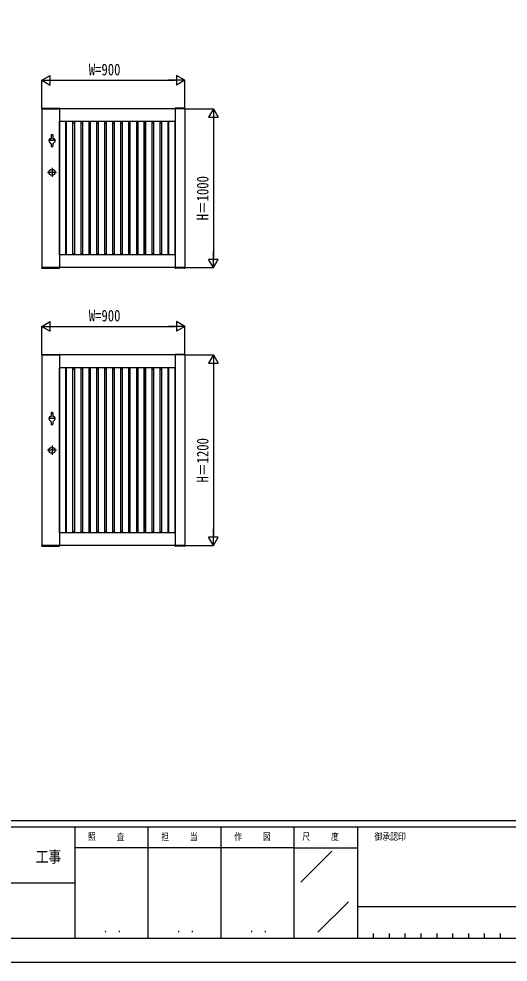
# Model space of a CAD drawing. Units: millimetres, scale not verified. Extents: x -8410 to 8410, y -5940 to 5940.
# Drawn here: x 2238 to 5320, y -5940 to 0 of the extents above; entities that cross this region are included whole.
import ezdxf
from ezdxf.enums import TextEntityAlignment as Align

# ---------------------------------------------------------------- set-up
doc = ezdxf.new("R2010")
doc.units = ezdxf.units.MM
doc.header["$LTSCALE"] = 30
for name, color, linetype in [('0-2_YKK_A1', 4, 'Continuous'), ('0-3_YKK_D', 6, 'Continuous'), ('0-4_YKK_ZWAK', 7, 'Continuous')]:
    doc.layers.add(name, color=color, linetype=linetype)
doc.styles.add('ＭＳ ゴシック', font='')
doc.styles.get('ＭＳ ゴシック').set_extended_font_data('MS Gothic')

msp = doc.modelspace()

# ---------------------------------------------------------------- linework, layer by layer
at = {"layer": '0-2_YKK_A1'}
for p, q in [((2382.56, -563.99), (2382.43, -566.54)), ((2382.43, -566.54), (2493.43, -566.54)), ((2382.93, -566.54), (2382.93, -1566.54)), ((3282.93, -566.54), (2382.93, -566.54)), ((2383.56, -563.04), (2492.29, -563.04)), ((2492.93, -566.54), (2492.93, -1566.54)), ((2493.29, -563.99), (2493.43, -566.54)), ((3222.56, -563.99), (3222.43, -566.54)), ((3283.43, -566.54), (3222.43, -566.54)), ((3222.93, -566.54), (3222.93, -1566.54)), ((3282.29, -563.04), (3223.56, -563.04)), ((3282.93, -566.54), (3282.93, -1566.54)), ((3283.29, -563.99), (3283.43, -566.54)), ((3222.93, -646.54), (2492.93, -646.54)), ((2493.73, -1486.54), (2493.73, -646.54)), ((2533.73, -1486.54), (2533.73, -646.54)), ((2537.93, -1486.54), (2537.93, -646.54)), ((2577.93, -1486.54), (2577.93, -646.54)), ((2587.93, -646.54), (2587.93, -1486.54)), ((2627.93, -646.54), (2627.93, -1486.54)), ((2637.93, -646.54), (2637.93, -1486.54)), ((2677.93, -646.54), (2677.93, -1486.54)), ((2687.93, -646.54), (2687.93, -1486.54)), ((2727.93, -646.54), (2727.93, -1486.54)), ((2737.93, -646.54), (2737.93, -1486.54)), ((2777.93, -646.54), (2777.93, -1486.54)), ((2787.93, -646.54), (2787.93, -1486.54)), ((2827.93, -646.54), (2827.93, -1486.54)), ((2837.93, -646.54), (2837.93, -1486.54)), ((2877.93, -646.54), (2877.93, -1486.54)), ((2887.93, -646.54), (2887.93, -1486.54)), ((2927.93, -646.54), (2927.93, -1486.54)), ((2937.93, -646.54), (2937.93, -1486.54)), ((2977.93, -646.54), (2977.93, -1486.54)), ((2987.93, -646.54), (2987.93, -1486.54)), ((2987.93, -1486.54), (2987.93, -646.54)), ((3027.93, -646.54), (3027.93, -1486.54)), ((3027.93, -1486.54), (3027.93, -646.54)), ((3037.93, -1486.54), (3037.93, -646.54)), ((3077.93, -1486.54), (3077.93, -646.54)), ((3087.93, -1486.54), (3087.93, -646.54)), ((3127.93, -1486.54), (3127.93, -646.54)), ((3137.93, -1486.54), (3137.93, -646.54)), ((3177.93, -1486.54), (3177.93, -646.54)), ((3182.13, -1486.54), (3182.13, -646.54)), ((3222.13, -1486.54), (3222.13, -646.54)), ((2492.93, -655.64), (2493.73, -655.64)), ((2533.73, -655.64), (2537.93, -655.64)), ((2577.93, -655.64), (2587.93, -655.64)), ((2627.93, -655.64), (2637.93, -655.64)), ((2677.93, -655.64), (2687.93, -655.64)), ((2727.93, -655.64), (2737.93, -655.64)), ((2777.93, -655.64), (2787.93, -655.64)), ((2827.93, -655.64), (2837.93, -655.64)), ((2877.93, -655.64), (2887.93, -655.64)), ((2927.93, -655.64), (2937.93, -655.64)), ((2977.93, -655.64), (2987.93, -655.64)), ((3027.93, -655.64), (3037.93, -655.64)), ((3077.93, -655.64), (3087.93, -655.64)), ((3127.93, -655.64), (3137.93, -655.64)), ((3177.93, -655.64), (3182.13, -655.64)), ((3222.13, -655.64), (3222.93, -655.64)), ((2468.93, -766.54), (2424.92, -766.54)), ((2429.43, -759.54), (2429.43, -773.54)), ((2434.43, -754.54), (2441.68, -754.54)), ((2441.68, -731.04), (2441.68, -754.54)), ((2443.68, -729.04), (2450.18, -729.04)), ((2452.18, -731.04), (2452.18, -754.54)), ((2452.18, -754.54), (2459.43, -754.54)), ((2464.43, -759.54), (2464.43, -773.54)), ((2441.68, -787.38), (2441.68, -802.04)), ((2443.68, -804.04), (2450.18, -804.04)), ((2452.18, -787.38), (2452.18, -802.04)), ((2446.93, -937.54), (2446.93, -995.54)), ((2475.93, -966.54), (2417.93, -966.54)), ((2492.93, -1478.04), (2493.73, -1478.04)), ((2533.73, -1478.04), (2537.93, -1478.04)), ((2577.93, -1478.04), (2587.93, -1478.04)), ((2627.93, -1478.04), (2637.93, -1478.04)), ((2677.93, -1478.04), (2687.93, -1478.04)), ((2727.93, -1478.04), (2737.93, -1478.04)), ((2777.93, -1478.04), (2787.93, -1478.04)), ((2827.93, -1478.04), (2837.93, -1478.04)), ((2877.93, -1478.04), (2887.93, -1478.04)), ((2927.93, -1478.04), (2937.93, -1478.04)), ((2977.93, -1478.04), (2987.93, -1478.04)), ((3027.93, -1478.04), (3037.93, -1478.04)), ((3077.93, -1478.04), (3087.93, -1478.04)), ((3127.93, -1478.04), (3137.93, -1478.04)), ((3177.93, -1478.04), (3182.13, -1478.04)), ((3222.13, -1478.04), (3222.93, -1478.04)), ((3222.93, -1486.54), (2492.93, -1486.54)), ((2382.43, -1566.54), (2493.43, -1566.54)), ((2382.56, -1569.09), (2382.43, -1566.54)), ((3282.93, -1566.54), (2382.93, -1566.54)), ((2383.56, -1570.04), (2492.29, -1570.04)), ((2493.29, -1569.09), (2493.43, -1566.54)), ((3283.43, -1566.54), (3222.43, -1566.54)), ((3222.56, -1569.09), (3222.43, -1566.54)), ((3282.29, -1570.04), (3223.56, -1570.04)), ((3283.29, -1569.09), (3283.43, -1566.54)), ((2382.56, -2113.99), (2382.43, -2116.54)), ((2382.43, -2116.54), (2493.43, -2116.54)), ((2382.93, -2116.54), (2382.93, -3316.54)), ((3282.93, -2116.54), (2382.93, -2116.54)), ((2383.56, -2113.04), (2492.29, -2113.04)), ((2492.93, -2116.54), (2492.93, -3316.54)), ((2493.29, -2113.99), (2493.43, -2116.54)), ((3222.56, -2113.99), (3222.43, -2116.54)), ((3283.43, -2116.54), (3222.43, -2116.54)), ((3222.93, -2116.54), (3222.93, -3316.54)), ((3282.29, -2113.04), (3223.56, -2113.04)), ((3282.93, -2116.54), (3282.93, -3316.54)), ((3283.29, -2113.99), (3283.43, -2116.54)), ((3222.93, -2196.54), (2492.93, -2196.54)), ((2493.73, -3236.54), (2493.73, -2196.54)), ((2533.73, -3236.54), (2533.73, -2196.54)), ((2537.93, -3236.54), (2537.93, -2196.54)), ((2577.93, -3236.54), (2577.93, -2196.54)), ((2587.93, -2196.54), (2587.93, -3236.54)), ((2627.93, -2196.54), (2627.93, -3236.54)), ((2637.93, -2196.54), (2637.93, -3236.54)), ((2677.93, -2196.54), (2677.93, -3236.54)), ((2687.93, -2196.54), (2687.93, -3236.54)), ((2727.93, -2196.54), (2727.93, -3236.54)), ((2737.93, -2196.54), (2737.93, -3236.54)), ((2777.93, -2196.54), (2777.93, -3236.54)), ((2787.93, -2196.54), (2787.93, -3236.54)), ((2827.93, -2196.54), (2827.93, -3236.54)), ((2837.93, -2196.54), (2837.93, -3236.54)), ((2877.93, -2196.54), (2877.93, -3236.54)), ((2887.93, -2196.54), (2887.93, -3236.54)), ((2927.93, -2196.54), (2927.93, -3236.54)), ((2937.93, -2196.54), (2937.93, -3236.54)), ((2977.93, -2196.54), (2977.93, -3236.54)), ((2987.93, -2196.54), (2987.93, -3236.54)), ((2987.93, -3236.54), (2987.93, -2196.54)), ((3027.93, -2196.54), (3027.93, -3236.54)), ((3027.93, -3236.54), (3027.93, -2196.54)), ((3037.93, -3236.54), (3037.93, -2196.54)), ((3077.93, -3236.54), (3077.93, -2196.54)), ((3087.93, -3236.54), (3087.93, -2196.54)), ((3127.93, -3236.54), (3127.93, -2196.54)), ((3137.93, -3236.54), (3137.93, -2196.54)), ((3177.93, -3236.54), (3177.93, -2196.54)), ((3182.13, -3236.54), (3182.13, -2196.54)), ((3222.13, -3236.54), (3222.13, -2196.54)), ((2492.93, -2205.64), (2493.73, -2205.64)), ((2533.73, -2205.64), (2537.93, -2205.64)), ((2577.93, -2205.64), (2587.93, -2205.64)), ((2627.93, -2205.64), (2637.93, -2205.64)), ((2677.93, -2205.64), (2687.93, -2205.64)), ((2727.93, -2205.64), (2737.93, -2205.64)), ((2777.93, -2205.64), (2787.93, -2205.64)), ((2827.93, -2205.64), (2837.93, -2205.64)), ((2877.93, -2205.64), (2887.93, -2205.64)), ((2927.93, -2205.64), (2937.93, -2205.64)), ((2977.93, -2205.64), (2987.93, -2205.64)), ((3027.93, -2205.64), (3037.93, -2205.64)), ((3077.93, -2205.64), (3087.93, -2205.64)), ((3127.93, -2205.64), (3137.93, -2205.64)), ((3177.93, -2205.64), (3182.13, -2205.64)), ((3222.13, -2205.64), (3222.93, -2205.64)), ((2441.68, -2481.04), (2441.68, -2504.54)), ((2443.68, -2479.04), (2450.18, -2479.04)), ((2452.18, -2481.04), (2452.18, -2504.54)), ((2468.93, -2516.54), (2424.92, -2516.54)), ((2429.43, -2509.54), (2429.43, -2523.54)), ((2434.43, -2504.54), (2441.68, -2504.54)), ((2441.68, -2537.38), (2441.68, -2552.04)), ((2443.68, -2554.04), (2450.18, -2554.04)), ((2452.18, -2504.54), (2459.43, -2504.54)), ((2452.18, -2537.38), (2452.18, -2552.04)), ((2464.43, -2509.54), (2464.43, -2523.54)), ((2475.93, -2716.54), (2417.93, -2716.54)), ((2446.93, -2687.54), (2446.93, -2745.54)), ((2492.93, -3228.04), (2493.73, -3228.04)), ((3222.93, -3236.54), (2492.93, -3236.54)), ((2533.73, -3228.04), (2537.93, -3228.04)), ((2577.93, -3228.04), (2587.93, -3228.04)), ((2627.93, -3228.04), (2637.93, -3228.04)), ((2677.93, -3228.04), (2687.93, -3228.04)), ((2727.93, -3228.04), (2737.93, -3228.04)), ((2777.93, -3228.04), (2787.93, -3228.04)), ((2827.93, -3228.04), (2837.93, -3228.04)), ((2877.93, -3228.04), (2887.93, -3228.04)), ((2927.93, -3228.04), (2937.93, -3228.04)), ((2977.93, -3228.04), (2987.93, -3228.04)), ((3027.93, -3228.04), (3037.93, -3228.04)), ((3077.93, -3228.04), (3087.93, -3228.04)), ((3127.93, -3228.04), (3137.93, -3228.04)), ((3177.93, -3228.04), (3182.13, -3228.04)), ((3222.13, -3228.04), (3222.93, -3228.04)), ((2382.43, -3316.54), (2493.43, -3316.54)), ((2382.56, -3319.09), (2382.43, -3316.54)), ((3282.93, -3316.54), (2382.93, -3316.54)), ((2383.56, -3320.04), (2492.29, -3320.04)), ((2493.29, -3319.09), (2493.43, -3316.54)), ((3283.43, -3316.54), (3222.43, -3316.54)), ((3222.56, -3319.09), (3222.43, -3316.54)), ((3282.29, -3320.04), (3223.56, -3320.04)), ((3283.29, -3319.09), (3283.43, -3316.54))]:
    msp.add_line(p, q, dxfattribs=at)
for centre in [(2446.93, -966.54), (2446.93, -2716.54)]:
    msp.add_circle(centre, 19, dxfattribs=at)
for centre, radius, start, end in [((2383.56, -564.04), 1, 90, 177), ((2492.29, -564.04), 1, 3, 90), ((3223.56, -564.04), 1, 90, 177), ((3282.29, -564.04), 1, 3, 90), ((2434.43, -759.54), 5, 90, 180), ((2443.68, -731.04), 2, 90, 180), ((2450.18, -731.04), 2, 0, 90), ((2459.43, -759.54), 5, 0, 90), ((2434.43, -773.54), 5, 180, 270), ((2446.93, -776.1), 12.5, 191.55262, 245.16541), ((2443.68, -802.04), 2, 180, 270), ((2450.18, -802.04), 2, 270, 0), ((2446.93, -776.04), 12.5, 294.83459, 348.44738), ((2446.93, -776.1), 12.5, 294.83459, 348.44738), ((2459.43, -773.54), 5, 270, 0), ((2383.56, -1569.04), 1, 183, 270), ((2492.29, -1569.04), 1, 270, 357), ((3223.56, -1569.04), 1, 183, 270), ((3282.29, -1569.04), 1, 270, 357), ((2383.56, -2114.04), 1, 90, 177), ((2492.29, -2114.04), 1, 3, 90), ((3223.56, -2114.04), 1, 90, 177), ((3282.29, -2114.04), 1, 3, 90), ((2443.68, -2481.04), 2, 90, 180), ((2450.18, -2481.04), 2, 0, 90), ((2434.43, -2509.54), 5, 90, 180), ((2434.43, -2523.54), 5, 180, 270), ((2446.93, -2526.1), 12.5, 191.55262, 245.16541), ((2443.68, -2552.04), 2, 180, 270), ((2450.18, -2552.04), 2, 270, 0), ((2446.93, -2526.04), 12.5, 294.83459, 348.44738), ((2446.93, -2526.1), 12.5, 294.83459, 348.44738), ((2459.43, -2509.54), 5, 0, 90), ((2459.43, -2523.54), 5, 270, 0), ((2383.56, -3319.04), 1, 183, 270), ((2492.29, -3319.04), 1, 270, 357), ((3223.56, -3319.04), 1, 183, 270), ((3282.29, -3319.04), 1, 270, 357)]:
    msp.add_arc(centre, radius, start, end, dxfattribs=at)
at = {"layer": '0-3_YKK_D'}
for p, q in [((2382.93, -386.54), (2434.89, -356.54)), ((2382.93, -564.54), (2382.93, -385.54)), ((2382.93, -386.54), (2434.89, -416.54)), ((2382.93, -386.54), (2486.85, -386.54)), ((2434.89, -416.54), (2434.89, -356.54)), ((2442.93, -386.54), (3222.93, -386.54)), ((3282.93, -386.54), (3179, -386.54)), ((3282.93, -386.54), (3230.96, -356.54)), ((3230.96, -356.54), (3230.96, -416.54)), ((3282.93, -386.54), (3230.96, -416.54)), ((3282.93, -564.54), (3282.93, -385.54)), ((3284.93, -566.54), (3463.93, -566.54)), ((3462.93, -566.54), (3432.93, -618.5)), ((3462.93, -566.54), (3492.93, -618.5)), ((3462.93, -566.54), (3462.93, -670.46)), ((3432.93, -618.5), (3492.93, -618.5)), ((3462.93, -626.54), (3462.93, -1506.54)), ((3462.93, -1566.54), (3462.93, -1462.62)), ((3462.93, -1566.54), (3432.93, -1514.58)), ((3492.93, -1514.58), (3432.93, -1514.58)), ((3462.93, -1566.54), (3492.93, -1514.58)), ((3284.93, -1566.54), (3463.93, -1566.54)), ((2382.93, -1936.54), (2434.89, -1906.54)), ((2382.93, -2114.54), (2382.93, -1935.54)), ((2382.93, -1936.54), (2434.89, -1966.54)), ((2382.93, -1936.54), (2486.85, -1936.54)), ((2434.89, -1966.54), (2434.89, -1906.54)), ((2442.93, -1936.54), (3222.93, -1936.54)), ((3282.93, -1936.54), (3179, -1936.54)), ((3282.93, -1936.54), (3230.96, -1906.54)), ((3230.96, -1906.54), (3230.96, -1966.54)), ((3282.93, -1936.54), (3230.96, -1966.54)), ((3282.93, -2114.54), (3282.93, -1935.54)), ((3284.93, -2116.54), (3463.93, -2116.54)), ((3462.93, -2116.54), (3432.93, -2168.5)), ((3462.93, -2116.54), (3492.93, -2168.5)), ((3462.93, -2116.54), (3462.93, -2220.46)), ((3432.93, -2168.5), (3492.93, -2168.5)), ((3462.93, -2176.54), (3462.93, -3256.54)), ((3462.93, -3316.54), (3432.93, -3264.58)), ((3492.93, -3264.58), (3432.93, -3264.58)), ((3462.93, -3316.54), (3462.93, -3212.62)), ((3462.93, -3316.54), (3492.93, -3264.58)), ((3284.93, -3316.54), (3463.93, -3316.54))]:
    msp.add_line(p, q, dxfattribs=at)
at = {"layer": '0-4_YKK_ZWAK'}
for p, q in [((7790.04, -5050), (-7809.96, -5050)), ((2590.04, -5090), (-9.96, -5090)), ((3050.04, -5090), (3050.04, -5790)), ((3510.04, -5090), (3510.04, -5790)), ((3970.04, -5090), (3970.04, -5790)), ((4370.04, -5090), (3970.04, -5090)), ((6435.04, -5090), (4370.04, -5090)), ((4370.04, -5090), (4370.04, -5790)), ((3970.04, -5220), (2590.04, -5220)), ((3970.04, -5220), (4370.04, -5220)), ((4014.21, -5436.58), (4210.07, -5240.72)), ((-9.96, -5440), (2590.04, -5440)), ((4121.34, -5751.98), (4313.78, -5559.54)), ((4370.04, -5590), (6435.04, -5590)), ((4470.04, -5760), (4470.04, -5790)), ((4570.04, -5760), (4570.04, -5790)), ((4670.04, -5760), (4670.04, -5790)), ((4770.04, -5760), (4770.04, -5790)), ((4870.04, -5760), (4870.04, -5790)), ((4970.04, -5760), (4970.04, -5790)), ((5070.04, -5760), (5070.04, -5790)), ((5170.04, -5760), (5170.04, -5790)), ((5270.04, -5760), (5270.04, -5790)), ((-9.96, -5790), (2590.04, -5790)), ((2590.04, -5790), (3970.04, -5790)), ((3970.04, -5790), (4370.04, -5790)), ((4370.04, -5790), (6435.04, -5790))]:
    msp.add_line(p, q, dxfattribs=at)
msp.add_lwpolyline([(-8410, -5940), (8410, -5940), (8410, 5940), (-8410, 5940)], close=True, dxfattribs=at)
msp.add_lwpolyline([(3970.04, -5090), (2590.04, -5090), (2590.04, -5790)], dxfattribs=at)

# ---------------------------------------------------------------- texts
at = {"layer": '0-3_YKK_D', "style": 'ＭＳ ゴシック', "width": 0.8}
for p in [(2678.26, -377.54), (2678.26, -1927.54)]:
    msp.add_text('W=900', height=73.31, dxfattribs=at).set_placement(p, align=Align.BOTTOM_LEFT)
for s, p in [('H＝1000', (3453.93, -1269.21)), ('H＝1200', (3453.93, -2919.21))]:
    msp.add_text(s, height=73.31, rotation=90, dxfattribs=at).set_placement(p, align=Align.BOTTOM_LEFT)
at = {"layer": '0-4_YKK_ZWAK', "style": 'ＭＳ ゴシック', "width": 0.8}
for s, height, p in [('照     査', 43.99, (2672.84, -5185)), ('担     当', 43.99, (3134.44, -5185)), ('作     図', 43.99, (3594.44, -5185)), ('尺     度', 43.99, (4022.84, -5185)), ('御承認印', 43.99, (4478.28, -5185)), ('工事', 73.31, (2344.67, -5334.93)), ('． ．', 51.83, (2770, -5768.7)), ('． ．', 51.83, (3230, -5768.7)), ('． ．', 51.83, (3690, -5768.7))]:
    msp.add_text(s, height=height, dxfattribs=at).set_placement(p, align=Align.BOTTOM_LEFT)

doc.saveas('drawing.dxf')
